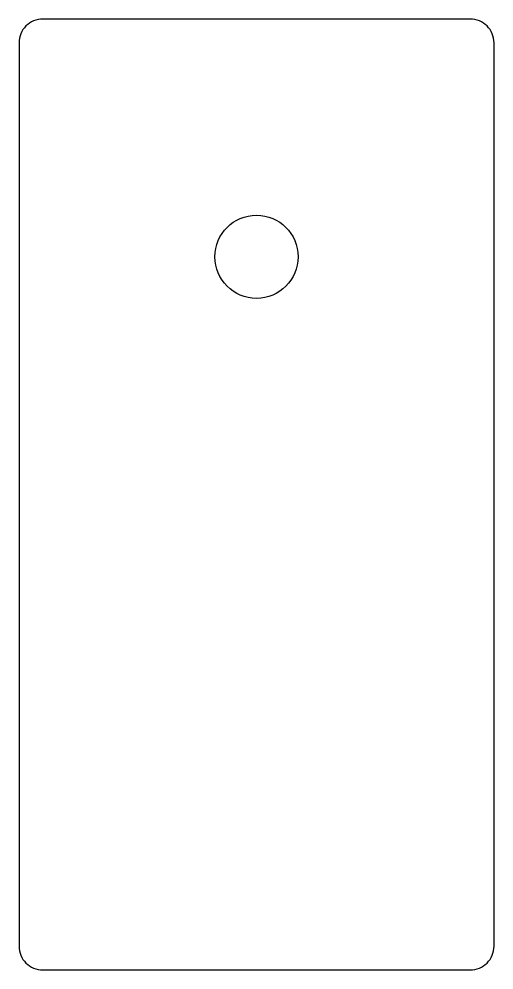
# Model space of a CAD drawing. Header units: millimetres. Extents: x -20 to 20, y -40 to 40.
import ezdxf

# ---------------------------------------------------------------- set-up
doc = ezdxf.new("R2010")
doc.units = ezdxf.units.MM
doc.layers.get('0').update_dxf_attribs({"linetype": 'CONTINUOUS'})

msp = doc.modelspace()

# ---------------------------------------------------------------- linework, layer by layer
msp.add_lwpolyline([(-20, -38, 0.414214), (-18, -40), (18, -40, 0.414214), (20, -38), (20, 38, 0.414214), (18, 40), (-18, 40, 0.414214), (-20, 38)], format="xyb", close=True)
msp.add_circle((0, 20), 3.5)

doc.saveas('drawing.dxf')
